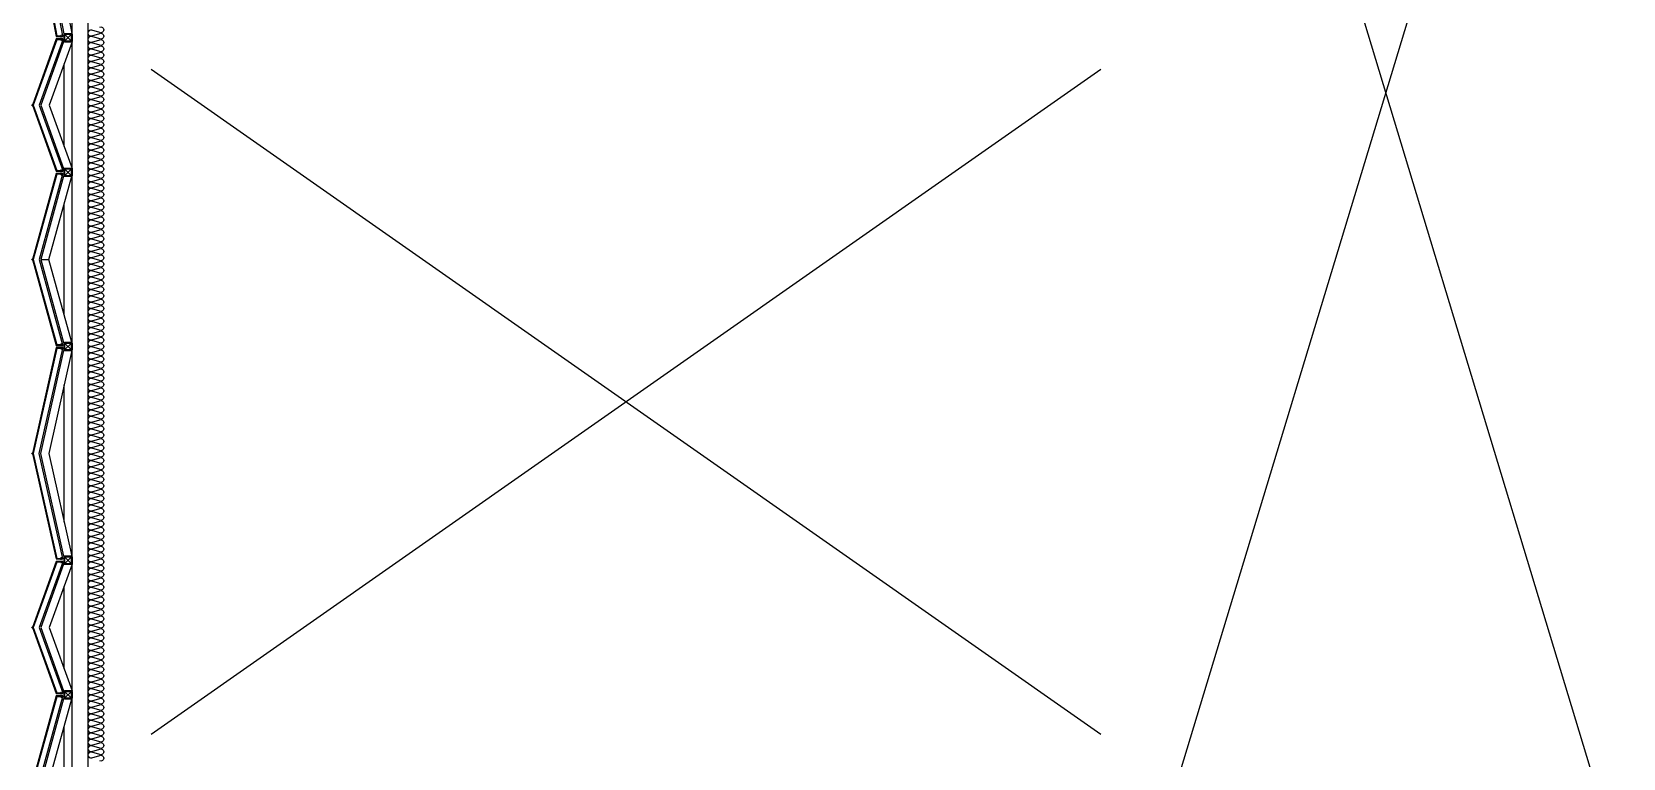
# Model space of a CAD drawing. Header units: millimetres. Extents: x 49154 to 181784, y 28275 to 149577.
# Drawn here: x 91700 to 101754, y 112355 to 116943 of the extents above; entities that cross this region are included whole.
import ezdxf

# ---------------------------------------------------------------- set-up
doc = ezdxf.new("R2010")
doc.units = ezdxf.units.MM
doc.header["$LTSCALE"] = 300
doc.linetypes.add('HID', pattern=[2.8, 1.8, -1])
for name, color, linetype in [('6FIN', 6, 'Continuous'), ('A-OPEN', 1, 'Continuous'), ('A-하지철물', 55, 'Continuous'), ('alucobond', 4, 'Continuous'), ('ISL', 251, 'Continuous'), ('mold', 4, 'Continuous'), ('SHEET', 6, 'Continuous')]:
    doc.layers.add(name, color=color, linetype=linetype)

# ---------------------------------------------------------------- blocks, each defined once
blk = doc.blocks.new('EX-850-1')
at = {"layer": '6FIN', "elevation": 0}
for points in [[(3, 204), (47, 204, 0.414214), (50, 207), (50, 251, 0.414214), (47, 254), (3, 254, 0.414214), (0, 251), (0, 207, 0.414214)], [(897, 204), (853, 204, -0.414214), (850, 207), (850, 251, -0.414214), (853, 254), (897, 254, -0.414214), (900, 251), (900, 207, -0.414214)]]:
    blk.add_lwpolyline(points, format="xyb", close=True, dxfattribs=at)
at = {"layer": 'A-하지철물'}
for p, q in [((850, 254), (50, 254)), ((711, 204), (189, 204))]:
    blk.add_line(p, q, dxfattribs=at)
at = {"layer": 'A-하지철물', "elevation": 0}
for points in [[(50, 254), (450, 110), (850, 254)], [(50, 204), (50, 201), (450, 57), (850, 201), (850, 204)]]:
    blk.add_lwpolyline(points, dxfattribs=at)
at = {"layer": 'A-하지철물'}
blk.add_circle((450, 4), 4.07, dxfattribs=at)
at = {"layer": 'alucobond', "color": 251, "linetype": 'HID', "ltscale": 10}
for p, q in [((30, 185), (42, 185)), ((31, 182), (31, 188)), ((31, 187), (39, 187)), ((31, 184), (39, 184)), ((32, 181), (32, 189)), ((32, 189), (32, 189)), ((32, 181), (32, 181)), ((38, 183), (38, 187)), ((39, 183), (39, 187)), ((870, 185), (858, 185)), ((861, 183), (861, 187)), ((869, 187), (861, 187)), ((869, 184), (861, 184)), ((862, 183), (862, 187)), ((867, 181), (867, 189)), ((868, 189), (867, 189)), ((868, 181), (867, 181)), ((869, 182), (869, 188))]:
    blk.add_line(p, q, dxfattribs=at)
at = {"layer": 'alucobond'}
for p, q in [((32, 195), (37, 195)), ((867, 195), (863, 195))]:
    blk.add_line(p, q, dxfattribs=at)
at = {"layer": 'alucobond', "color": 251, "linetype": 'HID', "ltscale": 10}
for points in [[(32, 189), (31, 188)], [(32, 181), (31, 182)], [(868, 189), (869, 188)], [(868, 181), (869, 182)]]:
    blk.add_lwpolyline(points, dxfattribs=at)
at = {"layer": 'alucobond', "elevation": 0}
for points in [[(32, 195), (32, 154), (450, 4), (867, 154), (867, 195)], [(37, 195), (37, 157), (450, 8), (863, 157), (863, 195)]]:
    blk.add_lwpolyline(points, dxfattribs=at)
at = {"layer": 'alucobond', "color": 251, "linetype": 'HID', "ltscale": 10, "elevation": 0}
blk.add_lwpolyline([(37, 195), (450, 47), (863, 195)], dxfattribs=at)
at = {"layer": 'alucobond', "color": 251, "linetype": 'HID', "ltscale": 10}
for points in [[(39, 187, -0.666667), (39, 184, -1.5)], [(861, 187, 0.666667), (861, 184, 1.5)]]:
    blk.add_lwpolyline(points, format="xyb", dxfattribs=at)
for centre, start, end in [((39, 187), 0, 180), ((39, 183), 180, 0), ((861, 187), 0, 180), ((861, 183), 180, 0)]:
    blk.add_arc(centre, 0.75, start, end, dxfattribs=at)
at = {"layer": 'mold', "color": 4}
for points in [[(25, 204), (25, 203)], [(875, 204), (875, 203)]]:
    blk.add_lwpolyline(points, dxfattribs=at)
at = {"layer": 'SHEET', "color": 8}
for p, q in [((47, 251), (3, 207)), ((3, 251), (47, 207)), ((853, 251), (897, 207)), ((897, 251), (853, 207))]:
    blk.add_line(p, q, dxfattribs=at)
at = {"layer": 'SHEET', "color": 8, "elevation": 0}
for points in [[(3, 207), (47, 207), (47, 251), (3, 251)], [(897, 207), (853, 207), (853, 251), (897, 251)]]:
    blk.add_lwpolyline(points, close=True, dxfattribs=at)
blk = doc.blocks.new('EX-1350')
at = {"layer": '6FIN', "elevation": 0}
for points in [[(3, 204), (47, 204, 0.414214), (50, 207), (50, 251, 0.414214), (47, 254), (3, 254, 0.414214), (0, 251), (0, 207, 0.414214)], [(1397, 204), (1353, 204, -0.414214), (1350, 207), (1350, 251, -0.414214), (1353, 254), (1397, 254, -0.414214), (1400, 251), (1400, 207, -0.414214)]]:
    blk.add_lwpolyline(points, format="xyb", close=True, dxfattribs=at)
at = {"layer": 'A-하지철물'}
for p, q in [((1350, 254), (50, 254)), ((1134, 204), (266, 204))]:
    blk.add_line(p, q, dxfattribs=at)
at = {"layer": 'A-하지철물', "elevation": 0}
for points in [[(50, 254), (50, 201), (700, 55), (1350, 201), (1350, 254)], [(50, 253), (700, 107), (1350, 253)]]:
    blk.add_lwpolyline(points, dxfattribs=at)
at = {"layer": 'A-하지철물'}
blk.add_circle((700, 4), 4.07, dxfattribs=at)
at = {"layer": 'alucobond', "color": 251, "linetype": 'HID', "ltscale": 10}
for p, q in [((30, 185), (42, 185)), ((31, 182), (31, 188)), ((31, 187), (39, 187)), ((31, 184), (39, 184)), ((32, 181), (32, 189)), ((32, 189), (32, 189)), ((32, 181), (32, 181)), ((38, 183), (38, 187)), ((39, 183), (39, 187)), ((1370, 185), (1358, 185)), ((1361, 183), (1361, 187)), ((1369, 187), (1361, 187)), ((1369, 184), (1361, 184)), ((1362, 183), (1362, 187)), ((1367, 181), (1367, 189)), ((1368, 189), (1367, 189)), ((1368, 181), (1367, 181)), ((1369, 182), (1369, 188))]:
    blk.add_line(p, q, dxfattribs=at)
at = {"layer": 'alucobond'}
for p, q in [((32, 195), (37, 195)), ((1367, 195), (1363, 195))]:
    blk.add_line(p, q, dxfattribs=at)
at = {"layer": 'alucobond', "color": 251, "linetype": 'HID', "ltscale": 10, "elevation": 0}
for points in [[(32, 189), (31, 188)], [(32, 181), (31, 182)], [(37, 194), (700, 45), (1363, 194)], [(1368, 189), (1369, 188)], [(1368, 181), (1369, 182)]]:
    blk.add_lwpolyline(points, dxfattribs=at)
at = {"layer": 'alucobond', "elevation": 0}
for points in [[(32, 195), (32, 154), (700, 4), (1367, 154), (1367, 195)], [(37, 195), (37, 157), (700, 8), (1363, 157), (1363, 195)]]:
    blk.add_lwpolyline(points, dxfattribs=at)
at = {"layer": 'alucobond', "color": 251, "linetype": 'HID', "ltscale": 10, "elevation": 0}
for points in [[(39, 187, -0.666667), (39, 184, -1.5)], [(1361, 187, 0.666667), (1361, 184, 1.5)]]:
    blk.add_lwpolyline(points, format="xyb", dxfattribs=at)
at = {"layer": 'alucobond', "color": 251, "linetype": 'HID', "ltscale": 10}
for centre, start, end in [((39, 187), 0, 180), ((39, 183), 180, 0), ((1361, 187), 0, 180), ((1361, 183), 180, 0)]:
    blk.add_arc(centre, 0.75, start, end, dxfattribs=at)
at = {"layer": 'mold', "color": 4, "elevation": 0}
for points in [[(25, 204), (25, 203)], [(1375, 204), (1375, 203)]]:
    blk.add_lwpolyline(points, dxfattribs=at)
at = {"layer": 'SHEET', "color": 8}
for p, q in [((47, 251), (3, 207)), ((3, 251), (47, 207)), ((1353, 251), (1397, 207)), ((1397, 251), (1353, 207))]:
    blk.add_line(p, q, dxfattribs=at)
at = {"layer": 'SHEET', "color": 8, "elevation": 0}
for points in [[(3, 207), (47, 207), (47, 251), (3, 251)], [(1397, 207), (1353, 207), (1353, 251), (1397, 251)]]:
    blk.add_lwpolyline(points, close=True, dxfattribs=at)
blk = doc.blocks.new('EX-1100')
at = {"layer": '6FIN', "elevation": 0}
for points in [[(3, 204), (47, 204, 0.414214), (50, 207), (50, 251, 0.414214), (47, 254), (3, 254, 0.414214), (0, 251), (0, 207, 0.414214)], [(1147, 204), (1103, 204, -0.414214), (1100, 207), (1100, 251, -0.414214), (1103, 254), (1147, 254, -0.414214), (1150, 251), (1150, 207, -0.414214)]]:
    blk.add_lwpolyline(points, format="xyb", close=True, dxfattribs=at)
at = {"layer": 'A-하지철물'}
for p, q in [((1100, 254), (50, 254)), ((923, 204), (227, 204)), ((575, 56), (575, 108))]:
    blk.add_line(p, q, dxfattribs=at)
at = {"layer": 'A-하지철물', "elevation": 0}
blk.add_lwpolyline([(1100, 201), (1100, 253), (575, 108), (50, 253), (50, 201), (575, 56)], close=True, dxfattribs=at)
at = {"layer": 'A-하지철물'}
blk.add_circle((575, 4), 4.07, dxfattribs=at)
at = {"layer": 'alucobond', "color": 251, "linetype": 'HID', "ltscale": 10}
for p, q in [((30, 185), (42, 185)), ((31, 182), (31, 188)), ((31, 187), (39, 187)), ((31, 184), (39, 184)), ((32, 181), (32, 189)), ((32, 189), (32, 189)), ((32, 181), (32, 181)), ((38, 183), (38, 187)), ((39, 183), (39, 187)), ((1120, 185), (1108, 185)), ((1111, 183), (1111, 187)), ((1119, 187), (1111, 187)), ((1119, 184), (1111, 184)), ((1112, 183), (1112, 187)), ((1118, 181), (1118, 189)), ((1118, 189), (1118, 189)), ((1118, 181), (1118, 181)), ((1119, 182), (1119, 188))]:
    blk.add_line(p, q, dxfattribs=at)
at = {"layer": 'alucobond'}
for p, q in [((32, 195), (37, 195)), ((1118, 195), (1114, 195))]:
    blk.add_line(p, q, dxfattribs=at)
at = {"layer": 'alucobond', "color": 251, "linetype": 'HID', "ltscale": 10, "elevation": 0}
for points in [[(32, 189), (31, 188)], [(32, 181), (31, 182)], [(37, 194), (575, 46), (1114, 194)], [(1118, 189), (1119, 188)], [(1118, 181), (1119, 182)]]:
    blk.add_lwpolyline(points, dxfattribs=at)
at = {"layer": 'alucobond', "elevation": 0}
for points in [[(32, 195), (32, 154), (575, 4), (1118, 154), (1118, 195)], [(37, 195), (37, 157), (575, 8), (1114, 157), (1114, 195)], [(1114, 195), (1114, 157)]]:
    blk.add_lwpolyline(points, dxfattribs=at)
at = {"layer": 'alucobond', "color": 251, "linetype": 'HID', "ltscale": 10, "elevation": 0}
for points in [[(39, 187, -0.666667), (39, 184, -1.5)], [(1111, 187, 0.666667), (1111, 184, 1.5)]]:
    blk.add_lwpolyline(points, format="xyb", dxfattribs=at)
at = {"layer": 'alucobond', "color": 251, "linetype": 'HID', "ltscale": 10}
for centre, start, end in [((39, 187), 0, 180), ((39, 183), 180, 0), ((1111, 187), 0, 180), ((1111, 183), 180, 0)]:
    blk.add_arc(centre, 0.75, start, end, dxfattribs=at)
at = {"layer": 'mold', "color": 4, "elevation": 0}
for points in [[(25, 204), (25, 203)], [(1125, 204), (1125, 203)]]:
    blk.add_lwpolyline(points, dxfattribs=at)
at = {"layer": 'SHEET', "color": 8}
for p, q in [((47, 251), (3, 207)), ((3, 251), (47, 207)), ((1103, 251), (1147, 207)), ((1147, 251), (1103, 207))]:
    blk.add_line(p, q, dxfattribs=at)
at = {"layer": 'SHEET', "color": 8, "elevation": 0}
for points in [[(3, 207), (47, 207), (47, 251), (3, 251)], [(1147, 207), (1103, 207), (1103, 251), (1147, 251)]]:
    blk.add_lwpolyline(points, close=True, dxfattribs=at)
blk = doc.blocks.new('EX-1600')
at = {"layer": '6FIN', "elevation": 0}
for points in [[(3, 204), (47, 204, 0.414214), (50, 207), (50, 251, 0.414214), (47, 254), (3, 254, 0.414214), (0, 251), (0, 207, 0.414214)], [(1647, 204), (1603, 204, -0.414214), (1600, 207), (1600, 251, -0.414214), (1603, 254), (1647, 254, -0.414214), (1650, 251), (1650, 207, -0.414214)]]:
    blk.add_lwpolyline(points, format="xyb", close=True, dxfattribs=at)
at = {"layer": 'A-하지철물'}
for p, q in [((1600, 254), (50, 254)), ((1344, 204), (306, 204))]:
    blk.add_line(p, q, dxfattribs=at)
at = {"layer": 'A-하지철물', "elevation": 0}
for points in [[(42, 254), (825, 106), (1608, 254)], [(50, 204), (50, 202), (825, 55), (1600, 202), (1600, 204)]]:
    blk.add_lwpolyline(points, dxfattribs=at)
at = {"layer": 'A-하지철물'}
blk.add_circle((825, 4), 4.07, dxfattribs=at)
at = {"layer": 'alucobond', "color": 251, "linetype": 'HID', "ltscale": 10}
for p, q in [((30, 185), (42, 185)), ((31, 182), (31, 188)), ((31, 187), (39, 187)), ((31, 184), (39, 184)), ((32, 181), (32, 189)), ((32, 189), (32, 189)), ((32, 181), (32, 181)), ((38, 183), (38, 187)), ((39, 183), (39, 187)), ((1620, 185), (1608, 185)), ((1611, 183), (1611, 187)), ((1619, 187), (1611, 187)), ((1619, 184), (1611, 184)), ((1612, 183), (1612, 187)), ((1617, 181), (1617, 189)), ((1618, 189), (1617, 189)), ((1618, 181), (1617, 181)), ((1619, 182), (1619, 188))]:
    blk.add_line(p, q, dxfattribs=at)
at = {"layer": 'alucobond'}
for p, q in [((32, 195), (37, 195)), ((1617, 195), (1613, 195))]:
    blk.add_line(p, q, dxfattribs=at)
at = {"layer": 'alucobond', "color": 251, "linetype": 'HID', "ltscale": 10}
for points in [[(32, 189), (31, 188)], [(32, 181), (31, 182)]]:
    blk.add_lwpolyline(points, dxfattribs=at)
at = {"layer": 'alucobond', "elevation": 0}
for points in [[(32, 195), (32, 154), (825, 4), (1617, 154), (1617, 195)], [(37, 195), (37, 157), (825, 8), (1613, 157), (1613, 195)]]:
    blk.add_lwpolyline(points, dxfattribs=at)
at = {"layer": 'alucobond', "color": 251, "linetype": 'HID', "ltscale": 10, "elevation": 0}
for points in [[(37, 194), (825, 45), (1613, 194)], [(1618, 189), (1619, 188)], [(1618, 181), (1619, 182)]]:
    blk.add_lwpolyline(points, dxfattribs=at)
at = {"layer": 'alucobond', "color": 251, "linetype": 'HID', "ltscale": 10}
blk.add_lwpolyline([(39, 187, -0.666667), (39, 184, -1.5)], format="xyb", dxfattribs=at)
at = {"layer": 'alucobond', "color": 251, "linetype": 'HID', "ltscale": 10, "elevation": 0}
blk.add_lwpolyline([(1611, 187, 0.666667), (1611, 184, 1.5)], format="xyb", dxfattribs=at)
at = {"layer": 'alucobond', "color": 251, "linetype": 'HID', "ltscale": 10}
for centre, start, end in [((39, 187), 0, 180), ((39, 183), 180, 0), ((1611, 187), 0, 180), ((1611, 183), 180, 0)]:
    blk.add_arc(centre, 0.75, start, end, dxfattribs=at)
at = {"layer": 'mold', "color": 4}
blk.add_lwpolyline([(25, 204), (25, 203)], dxfattribs=at)
at = {"layer": 'mold', "color": 4, "elevation": 0}
blk.add_lwpolyline([(1625, 204), (1625, 203)], dxfattribs=at)
at = {"layer": 'SHEET', "color": 8}
for p, q in [((47, 251), (3, 207)), ((3, 251), (47, 207)), ((1603, 251), (1647, 207)), ((1647, 251), (1603, 207))]:
    blk.add_line(p, q, dxfattribs=at)
at = {"layer": 'SHEET', "color": 8, "elevation": 0}
for points in [[(3, 207), (47, 207), (47, 251), (3, 251)], [(1647, 207), (1603, 207), (1603, 251), (1647, 251)]]:
    blk.add_lwpolyline(points, close=True, dxfattribs=at)

msp = doc.modelspace()

# ---------------------------------------------------------------- linework, layer by layer
at = {"layer": 'A-OPEN'}
for p, q in [((98753.6, 121505), (101753.6, 111605, 0)), ((98753.6, 111605), (101753.6, 121505)), ((98453.6, 116705), (92453.6, 112505)), ((98453.6, 112505), (92453.6, 116705))]:
    msp.add_line(p, q, dxfattribs=at)
at = {"layer": 'ISL', "elevation": 0}
msp.add_lwpolyline([(92053.6, 121775), (92053.6, 107105), (99546.1, 107105)], dxfattribs=at)
msp.add_lwpolyline([(92129.3, 116972.7, -1.3725934), (92129.3, 116937.3), (92077.8, 116952.7, 0.5092668), (92053.6, 116935, 0.5092668), (92077.8, 116917.3), (92129.3, 116932.7, -1.3725934), (92129.3, 116897.3), (92077.8, 116912.7, 0.5092668), (92053.6, 116895, 0.5092668), (92077.8, 116877.3), (92129.3, 116892.7, -1.3725934), (92129.3, 116857.3), (92077.8, 116872.7, 0.5092668), (92053.6, 116855, 0.5092668), (92077.8, 116837.3), (92129.3, 116852.7, -1.3725934), (92129.3, 116817.3), (92077.8, 116832.7, 0.5092668), (92053.6, 116815, 0.5092668), (92077.8, 116797.3), (92129.3, 116812.7, -1.3725934), (92129.3, 116777.3), (92077.8, 116792.7, 0.5092668), (92053.6, 116775, 0.5092668), (92077.8, 116757.3), (92129.3, 116772.7, -1.3725934), (92129.3, 116737.3), (92077.8, 116752.7, 0.5092668), (92053.6, 116735, 0.5092668), (92077.8, 116717.3), (92129.3, 116732.7, -1.3725934), (92129.3, 116697.3), (92077.8, 116712.7, 0.5092668), (92053.6, 116695, 0.5092668), (92077.8, 116677.3), (92129.3, 116692.7, -1.3725934), (92129.3, 116657.3), (92077.8, 116672.7, 0.5092668), (92053.6, 116655, 0.5092668), (92077.8, 116637.3), (92129.3, 116652.7, -1.3725934), (92129.3, 116617.3), (92077.8, 116632.7, 0.5092668), (92053.6, 116615, 0.5092668), (92077.8, 116597.3), (92129.3, 116612.7, -1.3725934), (92129.3, 116577.3), (92077.8, 116592.7, 0.5092668), (92053.6, 116575, 0.5092668), (92077.8, 116557.3), (92129.3, 116572.7, -1.3725934), (92129.3, 116537.3), (92077.8, 116552.7, 0.5092668), (92053.6, 116535, 0.5092668), (92077.8, 116517.3), (92129.3, 116532.7, -1.3725934), (92129.3, 116497.3), (92077.8, 116512.7, 0.5092668), (92053.6, 116495, 0.5092668), (92077.8, 116477.3), (92129.3, 116492.7, -1.3725934), (92129.3, 116457.3), (92077.8, 116472.7, 0.5092668), (92053.6, 116455, 0.5092668), (92077.8, 116437.3), (92129.3, 116452.7, -1.3725934), (92129.3, 116417.3), (92077.8, 116432.7, 0.5092668), (92053.6, 116415, 0.5092668), (92077.8, 116397.3), (92129.3, 116412.7, -1.3725934), (92129.3, 116377.3), (92077.8, 116392.7, 0.5092668), (92053.6, 116375, 0.5092668), (92077.8, 116357.3), (92129.3, 116372.7, -1.3725934), (92129.3, 116337.3), (92077.8, 116352.7, 0.5092668), (92053.6, 116335, 0.5092668), (92077.8, 116317.3), (92129.3, 116332.7, -1.3725934), (92129.3, 116297.3), (92077.8, 116312.7, 0.5092668), (92053.6, 116295, 0.5092668), (92077.8, 116277.3), (92129.3, 116292.7, -1.3725934), (92129.3, 116257.3), (92077.8, 116272.7, 0.5092668), (92053.6, 116255, 0.5092668), (92077.8, 116237.3), (92129.3, 116252.7, -1.3725934), (92129.3, 116217.3), (92077.8, 116232.7, 0.5092668), (92053.6, 116215, 0.5092668), (92077.8, 116197.3), (92129.3, 116212.7, -1.3725934), (92129.3, 116177.3), (92077.8, 116192.7, 0.5092668), (92053.6, 116175, 0.5092668), (92077.8, 116157.3), (92129.3, 116172.7, -1.3725934), (92129.3, 116137.3), (92077.8, 116152.7, 0.5092668), (92053.6, 116135, 0.5092668), (92077.8, 116117.3), (92129.3, 116132.7, -1.3725934), (92129.3, 116097.3), (92077.8, 116112.7, 0.5092668), (92053.6, 116095, 0.5092668), (92077.8, 116077.3), (92129.3, 116092.7, -1.3725934), (92129.3, 116057.3), (92077.8, 116072.7, 0.5092668), (92053.6, 116055, 0.5092668), (92077.8, 116037.3), (92129.3, 116052.7, -1.3725934), (92129.3, 116017.3), (92077.8, 116032.7, 0.5092668), (92053.6, 116015, 0.5092668), (92077.8, 115997.3), (92129.3, 116012.7, -1.3725934), (92129.3, 115977.3), (92077.8, 115992.7, 0.5092668), (92053.6, 115975, 0.5092668), (92077.8, 115957.3), (92129.3, 115972.7, -1.3725934), (92129.3, 115937.3), (92077.8, 115952.7, 0.5092668), (92053.6, 115935, 0.5092668), (92077.8, 115917.3), (92129.3, 115932.7, -1.3725934), (92129.3, 115897.3), (92077.8, 115912.7, 0.5092668), (92053.6, 115895, 0.5092668), (92077.8, 115877.3), (92129.3, 115892.7, -1.3725934), (92129.3, 115857.3), (92077.8, 115872.7, 0.5092668), (92053.6, 115855, 0.5092668), (92077.8, 115837.3), (92129.3, 115852.7, -1.3725934), (92129.3, 115817.3), (92077.8, 115832.7, 0.5092668), (92053.6, 115815, 0.5092668), (92077.8, 115797.3), (92129.3, 115812.7, -1.3725934), (92129.3, 115777.3), (92077.8, 115792.7, 0.5092668), (92053.6, 115775, 0.5092668), (92077.8, 115757.3), (92129.3, 115772.7, -1.3725934), (92129.3, 115737.3), (92077.8, 115752.7, 0.5092668), (92053.6, 115735, 0.5092668), (92077.8, 115717.3), (92129.3, 115732.7, -1.3725934), (92129.3, 115697.3), (92077.8, 115712.7, 0.5092668), (92053.6, 115695, 0.5092668), (92077.8, 115677.3), (92129.3, 115692.7, -1.3725934), (92129.3, 115657.3), (92077.8, 115672.7, 0.5092668), (92053.6, 115655, 0.5092668), (92077.8, 115637.3), (92129.3, 115652.7, -1.3725934), (92129.3, 115617.3), (92077.8, 115632.7, 0.5092668), (92053.6, 115615, 0.5092668), (92077.8, 115597.3), (92129.3, 115612.7, -1.3725934), (92129.3, 115577.3), (92077.8, 115592.7, 0.5092668), (92053.6, 115575, 0.5092668), (92077.8, 115557.3), (92129.3, 115572.7, -1.3725934), (92129.3, 115537.3), (92077.8, 115552.7, 0.5092668), (92053.6, 115535, 0.5092668), (92077.8, 115517.3), (92129.3, 115532.7, -1.3725934), (92129.3, 115497.3), (92077.8, 115512.7, 0.5092668), (92053.6, 115495, 0.5092668), (92077.8, 115477.3), (92129.3, 115492.7, -1.3725934), (92129.3, 115457.3), (92077.8, 115472.7, 0.5092668), (92053.6, 115455, 0.5092668), (92077.8, 115437.3), (92129.3, 115452.7, -1.3725934), (92129.3, 115417.3), (92077.8, 115432.7, 0.5092668), (92053.6, 115415, 0.5092668), (92077.8, 115397.3), (92129.3, 115412.7, -1.3725934), (92129.3, 115377.3), (92077.8, 115392.7, 0.5092668), (92053.6, 115375, 0.5092668), (92077.8, 115357.3), (92129.3, 115372.7, -1.3725934), (92129.3, 115337.3), (92077.8, 115352.7, 0.5092668), (92053.6, 115335, 0.5092668), (92077.8, 115317.3), (92129.3, 115332.7, -1.3725934), (92129.3, 115297.3), (92077.8, 115312.7, 0.5092668), (92053.6, 115295, 0.5092668), (92077.8, 115277.3), (92129.3, 115292.7, -1.3725934), (92129.3, 115257.3), (92077.8, 115272.7, 0.5092668), (92053.6, 115255, 0.5092668), (92077.8, 115237.3), (92129.3, 115252.7, -1.3725934), (92129.3, 115217.3), (92077.8, 115232.7, 0.5092668), (92053.6, 115215, 0.5092668), (92077.8, 115197.3), (92129.3, 115212.7, -1.3725934), (92129.3, 115177.3), (92077.8, 115192.7, 0.5092668), (92053.6, 115175, 0.5092668), (92077.8, 115157.3), (92129.3, 115172.7, -1.3725934), (92129.3, 115137.3), (92077.8, 115152.7, 0.5092668), (92053.6, 115135, 0.5092668), (92077.8, 115117.3), (92129.3, 115132.7, -1.3725934), (92129.3, 115097.3), (92077.8, 115112.7, 0.5092668), (92053.6, 115095, 0.5092668), (92077.8, 115077.3), (92129.3, 115092.7, -1.3725934), (92129.3, 115057.3), (92077.8, 115072.7, 0.5092668), (92053.6, 115055, 0.5092668), (92077.8, 115037.3), (92129.3, 115052.7, -1.3725934), (92129.3, 115017.3), (92077.8, 115032.7, 0.5092668), (92053.6, 115015, 0.5092668), (92077.8, 114997.3), (92129.3, 115012.7, -1.3725934), (92129.3, 114977.3), (92077.8, 114992.7, 0.5092668), (92053.6, 114975, 0.5092668), (92077.8, 114957.3), (92129.3, 114972.7, -1.3725934), (92129.3, 114937.3), (92077.8, 114952.7, 0.5092668), (92053.6, 114935, 0.5092668), (92077.8, 114917.3), (92129.3, 114932.7, -1.3725934), (92129.3, 114897.3), (92077.8, 114912.7, 0.5092668), (92053.6, 114895, 0.5092668), (92077.8, 114877.3), (92129.3, 114892.7, -1.3725934), (92129.3, 114857.3), (92077.8, 114872.7, 0.5092668), (92053.6, 114855, 0.5092668), (92077.8, 114837.3), (92129.3, 114852.7, -1.3725934), (92129.3, 114817.3), (92077.8, 114832.7, 0.5092668), (92053.6, 114815, 0.5092668), (92077.8, 114797.3), (92129.3, 114812.7, -1.3725934), (92129.3, 114777.3), (92077.8, 114792.7, 0.5092668), (92053.6, 114775, 0.5092668), (92077.8, 114757.3), (92129.3, 114772.7, -1.3725934), (92129.3, 114737.3), (92077.8, 114752.7, 0.5092668), (92053.6, 114735, 0.5092668), (92077.8, 114717.3), (92129.3, 114732.7, -1.3725934), (92129.3, 114697.3), (92077.8, 114712.7, 0.5092668), (92053.6, 114695, 0.5092668), (92077.8, 114677.3), (92129.3, 114692.7, -1.3725934), (92129.3, 114657.3), (92077.8, 114672.7, 0.5092668), (92053.6, 114655, 0.5092668), (92077.8, 114637.3), (92129.3, 114652.7, -1.3725934), (92129.3, 114617.3), (92077.8, 114632.7, 0.5092668), (92053.6, 114615, 0.5092668), (92077.8, 114597.3), (92129.3, 114612.7, -1.3725934), (92129.3, 114577.3), (92077.8, 114592.7, 0.5092668), (92053.6, 114575, 0.5092668), (92077.8, 114557.3), (92129.3, 114572.7, -1.3725934), (92129.3, 114537.3), (92077.8, 114552.7, 0.5092668), (92053.6, 114535, 0.5092668), (92077.8, 114517.3), (92129.3, 114532.7, -1.3725934), (92129.3, 114497.3), (92077.8, 114512.7, 0.5092668), (92053.6, 114495, 0.5092668), (92077.8, 114477.3), (92129.3, 114492.7, -1.3725934), (92129.3, 114457.3), (92077.8, 114472.7, 0.5092668), (92053.6, 114455, 0.5092668), (92077.8, 114437.3), (92129.3, 114452.7, -1.3725934), (92129.3, 114417.3), (92077.8, 114432.7, 0.5092668), (92053.6, 114415, 0.5092668), (92077.8, 114397.3), (92129.3, 114412.7, -1.3725934), (92129.3, 114377.3), (92077.8, 114392.7, 0.5092668), (92053.6, 114375, 0.5092668), (92077.8, 114357.3), (92129.3, 114372.7, -1.3725934), (92129.3, 114337.3), (92077.8, 114352.7, 0.5092668), (92053.6, 114335, 0.5092668), (92077.8, 114317.3), (92129.3, 114332.7, -1.3725934), (92129.3, 114297.3), (92077.8, 114312.7, 0.5092668), (92053.6, 114295, 0.5092668), (92077.8, 114277.3), (92129.3, 114292.7, -1.3725934), (92129.3, 114257.3), (92077.8, 114272.7, 0.5092668), (92053.6, 114255, 0.5092668), (92077.8, 114237.3), (92129.3, 114252.7, -1.3725934), (92129.3, 114217.3), (92077.8, 114232.7, 0.5092668), (92053.6, 114215, 0.5092668), (92077.8, 114197.3), (92129.3, 114212.7, -1.3725934), (92129.3, 114177.3), (92077.8, 114192.7, 0.5092668), (92053.6, 114175, 0.5092668), (92077.8, 114157.3), (92129.3, 114172.7, -1.3725934), (92129.3, 114137.3), (92077.8, 114152.7, 0.5092668), (92053.6, 114135, 0.5092668), (92077.8, 114117.3), (92129.3, 114132.7, -1.3725934), (92129.3, 114097.3), (92077.8, 114112.7, 0.5092668), (92053.6, 114095, 0.5092668), (92077.8, 114077.3), (92129.3, 114092.7, -1.3725934), (92129.3, 114057.3), (92077.8, 114072.7, 0.5092668), (92053.6, 114055, 0.5092668), (92077.8, 114037.3), (92129.3, 114052.7, -1.3725934), (92129.3, 114017.3), (92077.8, 114032.7, 0.5092668), (92053.6, 114015, 0.5092668), (92077.8, 113997.3), (92129.3, 114012.7, -1.3725934), (92129.3, 113977.3), (92077.8, 113992.7, 0.5092668), (92053.6, 113975, 0.5092668), (92077.8, 113957.3), (92129.3, 113972.7, -1.3725934), (92129.3, 113937.3), (92077.8, 113952.7, 0.5092668), (92053.6, 113935, 0.5092668), (92077.8, 113917.3), (92129.3, 113932.7, -1.3725934), (92129.3, 113897.3), (92077.8, 113912.7, 0.5092668), (92053.6, 113895, 0.5092668), (92077.8, 113877.3), (92129.3, 113892.7, -1.3725934), (92129.3, 113857.3), (92077.8, 113872.7, 0.5092668), (92053.6, 113855, 0.5092668), (92077.8, 113837.3), (92129.3, 113852.7, -1.3725934), (92129.3, 113817.3), (92077.8, 113832.7, 0.5092668), (92053.6, 113815, 0.5092668), (92077.8, 113797.3), (92129.3, 113812.7, -1.3725934), (92129.3, 113777.3), (92077.8, 113792.7, 0.5092668), (92053.6, 113775, 0.5092668), (92077.8, 113757.3), (92129.3, 113772.7, -1.3725934), (92129.3, 113737.3), (92077.8, 113752.7, 0.5092668), (92053.6, 113735, 0.5092668), (92077.8, 113717.3), (92129.3, 113732.7, -1.3725934), (92129.3, 113697.3), (92077.8, 113712.7, 0.5092668), (92053.6, 113695, 0.5092668), (92077.8, 113677.3), (92129.3, 113692.7, -1.3725934), (92129.3, 113657.3), (92077.8, 113672.7, 0.5092668), (92053.6, 113655, 0.5092668), (92077.8, 113637.3), (92129.3, 113652.7, -1.3725934), (92129.3, 113617.3), (92077.8, 113632.7, 0.5092668), (92053.6, 113615, 0.5092668), (92077.8, 113597.3), (92129.3, 113612.7, -1.3725934), (92129.3, 113577.3), (92077.8, 113592.7, 0.5092668), (92053.6, 113575, 0.5092668), (92077.8, 113557.3), (92129.3, 113572.7, -1.3725934), (92129.3, 113537.3), (92077.8, 113552.7, 0.5092668), (92053.6, 113535, 0.5092668), (92077.8, 113517.3), (92129.3, 113532.7, -1.3725934), (92129.3, 113497.3), (92077.8, 113512.7, 0.5092668), (92053.6, 113495, 0.5092668), (92077.8, 113477.3), (92129.3, 113492.7, -1.3725934), (92129.3, 113457.3), (92077.8, 113472.7, 0.5092668), (92053.6, 113455, 0.5092668), (92077.8, 113437.3), (92129.3, 113452.7, -1.3725934), (92129.3, 113417.3), (92077.8, 113432.7, 0.5092668), (92053.6, 113415, 0.5092668), (92077.8, 113397.3), (92129.3, 113412.7, -1.3725934), (92129.3, 113377.3), (92077.8, 113392.7, 0.5092668), (92053.6, 113375, 0.5092668), (92077.8, 113357.3), (92129.3, 113372.7, -1.3725934), (92129.3, 113337.3), (92077.8, 113352.7, 0.5092668), (92053.6, 113335, 0.5092668), (92077.8, 113317.3), (92129.3, 113332.7, -1.3725934), (92129.3, 113297.3), (92077.8, 113312.7, 0.5092668), (92053.6, 113295, 0.5092668), (92077.8, 113277.3), (92129.3, 113292.7, -1.3725934), (92129.3, 113257.3), (92077.8, 113272.7, 0.5092668), (92053.6, 113255, 0.5092668), (92077.8, 113237.3), (92129.3, 113252.7, -1.3725934), (92129.3, 113217.3), (92077.8, 113232.7, 0.5092668), (92053.6, 113215, 0.5092668), (92077.8, 113197.3), (92129.3, 113212.7, -1.3725934), (92129.3, 113177.3), (92077.8, 113192.7, 0.5092668), (92053.6, 113175, 0.5092668), (92077.8, 113157.3), (92129.3, 113172.7, -1.3725934), (92129.3, 113137.3), (92077.8, 113152.7, 0.5092668), (92053.6, 113135, 0.5092668), (92077.8, 113117.3), (92129.3, 113132.7, -1.3725934), (92129.3, 113097.3), (92077.8, 113112.7, 0.5092668), (92053.6, 113095, 0.5092668), (92077.8, 113077.3), (92129.3, 113092.7, -1.3725934), (92129.3, 113057.3), (92077.8, 113072.7, 0.5092668), (92053.6, 113055, 0.5092668), (92077.8, 113037.3), (92129.3, 113052.7, -1.3725934), (92129.3, 113017.3), (92077.8, 113032.7, 0.5092668), (92053.6, 113015, 0.5092668), (92077.8, 112997.3), (92129.3, 113012.7, -1.3725934), (92129.3, 112977.3), (92077.8, 112992.7, 0.5092668), (92053.6, 112975, 0.5092668), (92077.8, 112957.3), (92129.3, 112972.7, -1.3725934), (92129.3, 112937.3), (92077.8, 112952.7, 0.5092668), (92053.6, 112935, 0.5092668), (92077.8, 112917.3), (92129.3, 112932.7, -1.3725934), (92129.3, 112897.3), (92077.8, 112912.7, 0.5092668), (92053.6, 112895, 0.5092668), (92077.8, 112877.3), (92129.3, 112892.7, -1.3725934), (92129.3, 112857.3), (92077.8, 112872.7, 0.5092668), (92053.6, 112855, 0.5092668), (92077.8, 112837.3), (92129.3, 112852.7, -1.3725934), (92129.3, 112817.3), (92077.8, 112832.7, 0.5092668), (92053.6, 112815, 0.5092668), (92077.8, 112797.3), (92129.3, 112812.7, -1.3725934), (92129.3, 112777.3), (92077.8, 112792.7, 0.5092668), (92053.6, 112775, 0.5092668), (92077.8, 112757.3), (92129.3, 112772.7, -1.3725934), (92129.3, 112737.3), (92077.8, 112752.7, 0.5092668), (92053.6, 112735, 0.5092668), (92077.8, 112717.3), (92129.3, 112732.7, -1.3725934), (92129.3, 112697.3), (92077.8, 112712.7, 0.5092668), (92053.6, 112695, 0.5092668), (92077.8, 112677.3), (92129.3, 112692.7, -1.3725934), (92129.3, 112657.3), (92077.8, 112672.7, 0.5092668), (92053.6, 112655, 0.5092668), (92077.8, 112637.3), (92129.3, 112652.7, -1.3725934), (92129.3, 112617.3), (92077.8, 112632.7, 0.5092668), (92053.6, 112615, 0.5092668), (92077.8, 112597.3), (92129.3, 112612.7, -1.3725934), (92129.3, 112577.3), (92077.8, 112592.7, 0.5092668), (92053.6, 112575, 0.5092668), (92077.8, 112557.3), (92129.3, 112572.7, -1.3725934), (92129.3, 112537.3), (92077.8, 112552.7, 0.5092668), (92053.6, 112535, 0.5092668), (92077.8, 112517.3), (92129.3, 112532.7, -1.3725934), (92129.3, 112497.3), (92077.8, 112512.7, 0.5092668), (92053.6, 112495, 0.5092668), (92077.8, 112477.3), (92129.3, 112492.7, -1.3725934), (92129.3, 112457.3), (92077.8, 112472.7, 0.5092668), (92053.6, 112455, 0.5092668), (92077.8, 112437.3), (92129.3, 112452.7, -1.3725934), (92129.3, 112417.3), (92077.8, 112432.7, 0.5092668), (92053.6, 112415, 0.5092668), (92077.8, 112397.3), (92129.3, 112412.7, -1.3725934), (92129.3, 112377.3), (92077.8, 112392.7, 0.5092668), (92053.6, 112375, 0.5092668), (92077.8, 112357.3), (92129.3, 112372.7, -1.3725934), (92129.3, 112337.3)], format="xyb", dxfattribs=at)

# ---------------------------------------------------------------- block references
at = {"layer": 'A-하지철물', "rotation": 270}
for name, p in [('EX-1600', (91699.5, 118530)), ('EX-850-1', (91699.5, 116930)), ('EX-1100', (91699.5, 116080)), ('EX-1350', (91699.5, 114980)), ('EX-850-1', (91699.5, 113630)), ('EX-1100', (91699.5, 112780))]:
    msp.add_blockref(name, p, dxfattribs=at)

doc.saveas('drawing.dxf')
